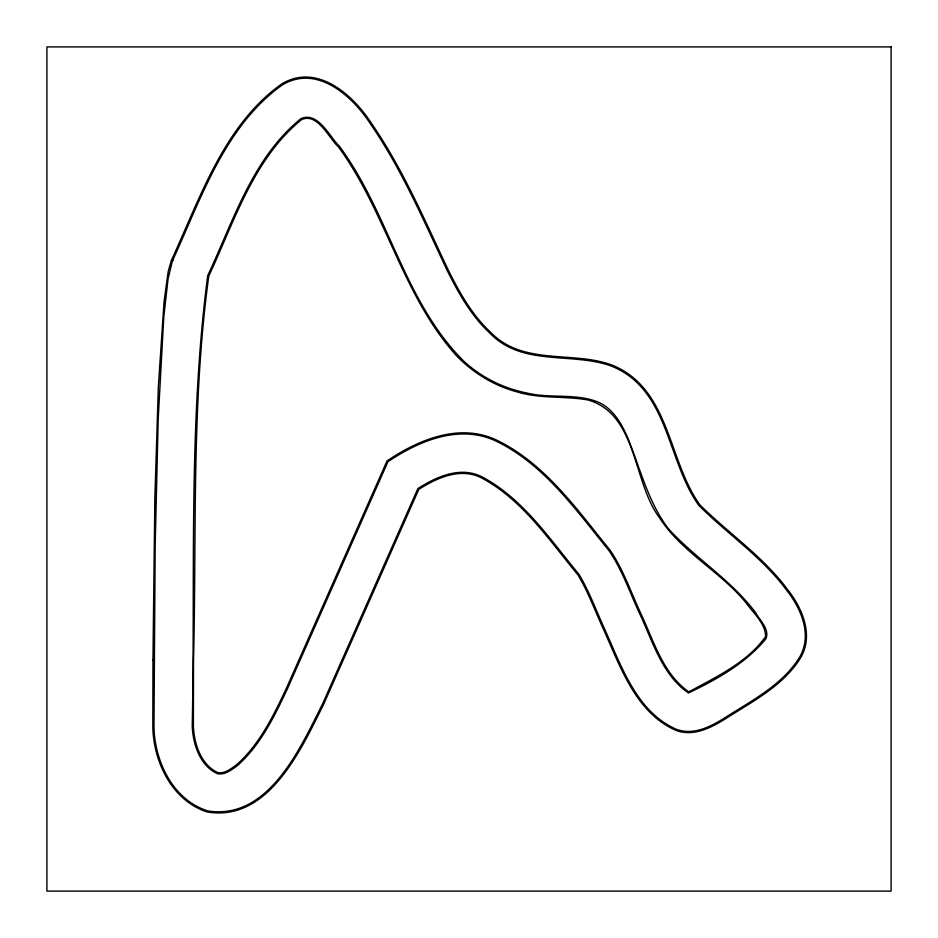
<?xml version="1.0" encoding="UTF-8"?>
<svg xmlns="http://www.w3.org/2000/svg" width="938" height="938" viewBox="0 0 938 938"><rect width="100%" height="100%" fill="white"/><g stroke="black" fill="none" stroke-linecap="round" stroke-linejoin="round"><path stroke-width="1.41" d="M172.369 260.952L168.043 279.067L163.775 317.196L158.205 418.993L155.169 545.986L153.973 727.044C154.676 761.445 172.979 799.938 207.72 810.901C268.35 820.551 300.09 748.442 322.226 704.649L417.891 488.569C436.44 476.739 460.124 465.987 481.71 476.692C523.017 498.465 549.762 539.139 578.863 574.197C589.205 591.28 596.052 610.251 604.318 628.354C621.191 665.417 636.351 712.048 676.779 729.471C695.527 736.084 713.982 724.781 729.201 715.037C754.762 698.986 783.171 683.696 799.551 657.304C812.8 634.838 800.946 608.117 786.208 589.662C761.855 556.926 727.466 534.003 698.951 505.535C666.601 460.863 669.31 388.625 610.497 365.738C571.113 352.008 522.22 366.652 489.953 333.236C471.228 315.918 458.6 293.301 447.32 270.73C423.648 220.782 401.874 169.438 370.346 123.757C352.266 95.899 317.114 64.206 282.49 84.83C224.698 125.786 200.908 199.302 172.369 260.952L173.565 259.486M287.263 689.125L387.945 461.731C419.298 440.602 460.148 423.53 497.011 441.564C544.814 465.072 576.272 510.553 609.079 550.747C622.199 569.952 629.738 592.347 639.493 613.323C652.625 640.924 661.958 674.997 688.469 692.971C716.186 679.816 746.003 663.154 765.877 638.86C770.004 629.41 759.71 620.299 755.653 612.737C731.394 580.212 696.019 558.743 668.829 529.255C648.346 502.768 640.642 469.68 628.296 439.183C621.917 423.824 612.737 407.584 596.322 401.37C573.868 393.268 549.387 398.65 526.417 392.916C503.366 388.32 481.651 377.475 464.275 361.611C403.915 302.106 389.106 213.09 339.263 146.094C329.437 136.631 318.123 111.247 301.004 118.598C252.65 157.654 233.234 221.216 207.697 275.655C188.28 424.68 195.315 576.002 192.231 725.942C192.888 743.986 199.864 765.689 217.452 773.709C225.003 775.245 231.686 769.711 237.396 765.631C260.612 744.971 274.482 716.304 287.474 688.633M152.964 660.094L152.824 727.079C153.527 761.973 172.193 800.958 207.427 812.027C268.678 821.981 300.981 749.462 323.27 705.13L418.794 489.378C436.956 477.829 460.124 467.265 481.241 477.759C522.36 499.485 548.965 540.007 577.949 574.912C588.196 591.925 595.032 610.79 603.251 628.812C620.229 666.179 635.624 713.115 676.427 730.573C695.48 737.303 714.322 726 729.787 716.034C755.536 699.877 784.109 684.447 800.571 657.866C814.055 635.003 802.178 607.754 787.134 588.97C762.782 556.234 728.427 533.253 699.854 504.82C667.586 459.878 670.037 387.535 610.919 364.659C571.723 350.765 522.912 365.656 490.726 332.369C472.119 315.156 459.573 292.656 448.364 270.214C424.668 220.207 402.848 168.817 371.284 123.077C352.923 94.691 317.044 62.869 281.928 83.81C223.854 124.848 199.923 198.61 171.302 260.518L168.195 271.516L164.08 301.321L158.334 386.972L154.852 498.101L152.964 660.094M193.521 660.27L193.38 725.906C194.037 743.482 200.709 764.611 217.745 772.584C224.932 773.956 231.205 768.562 236.657 764.74C259.732 744.174 273.497 715.659 286.43 688.152L387.031 460.921C418.782 439.512 460.148 422.252 497.468 440.508C545.47 464.076 577.081 509.686 609.993 550.043C623.195 569.319 630.758 591.808 640.548 612.877C653.54 640.232 662.803 673.801 688.82 691.869C715.87 677.154 747.41 662.451 765.666 636.492C765.373 623.465 753.742 613.464 746.601 603.556C720.841 571.547 681.809 552.564 659.52 517.753C632.775 482.472 637.488 414.338 588.161 400.01C564.477 395.766 539.796 399.072 516.521 391.732C493.435 385.459 472.471 372.456 455.997 355.174C402.097 294.872 385.846 211.484 338.325 146.774C329.027 138.484 317.654 112.279 301.567 119.618C253.53 158.616 234.207 221.884 208.764 276.089C191.422 403.176 196.663 532.327 193.521 660.27M891.1 46.9L46.9 46.9L46.9 891.1L891.1 891.1L891.1 46.9"/></g></svg>
